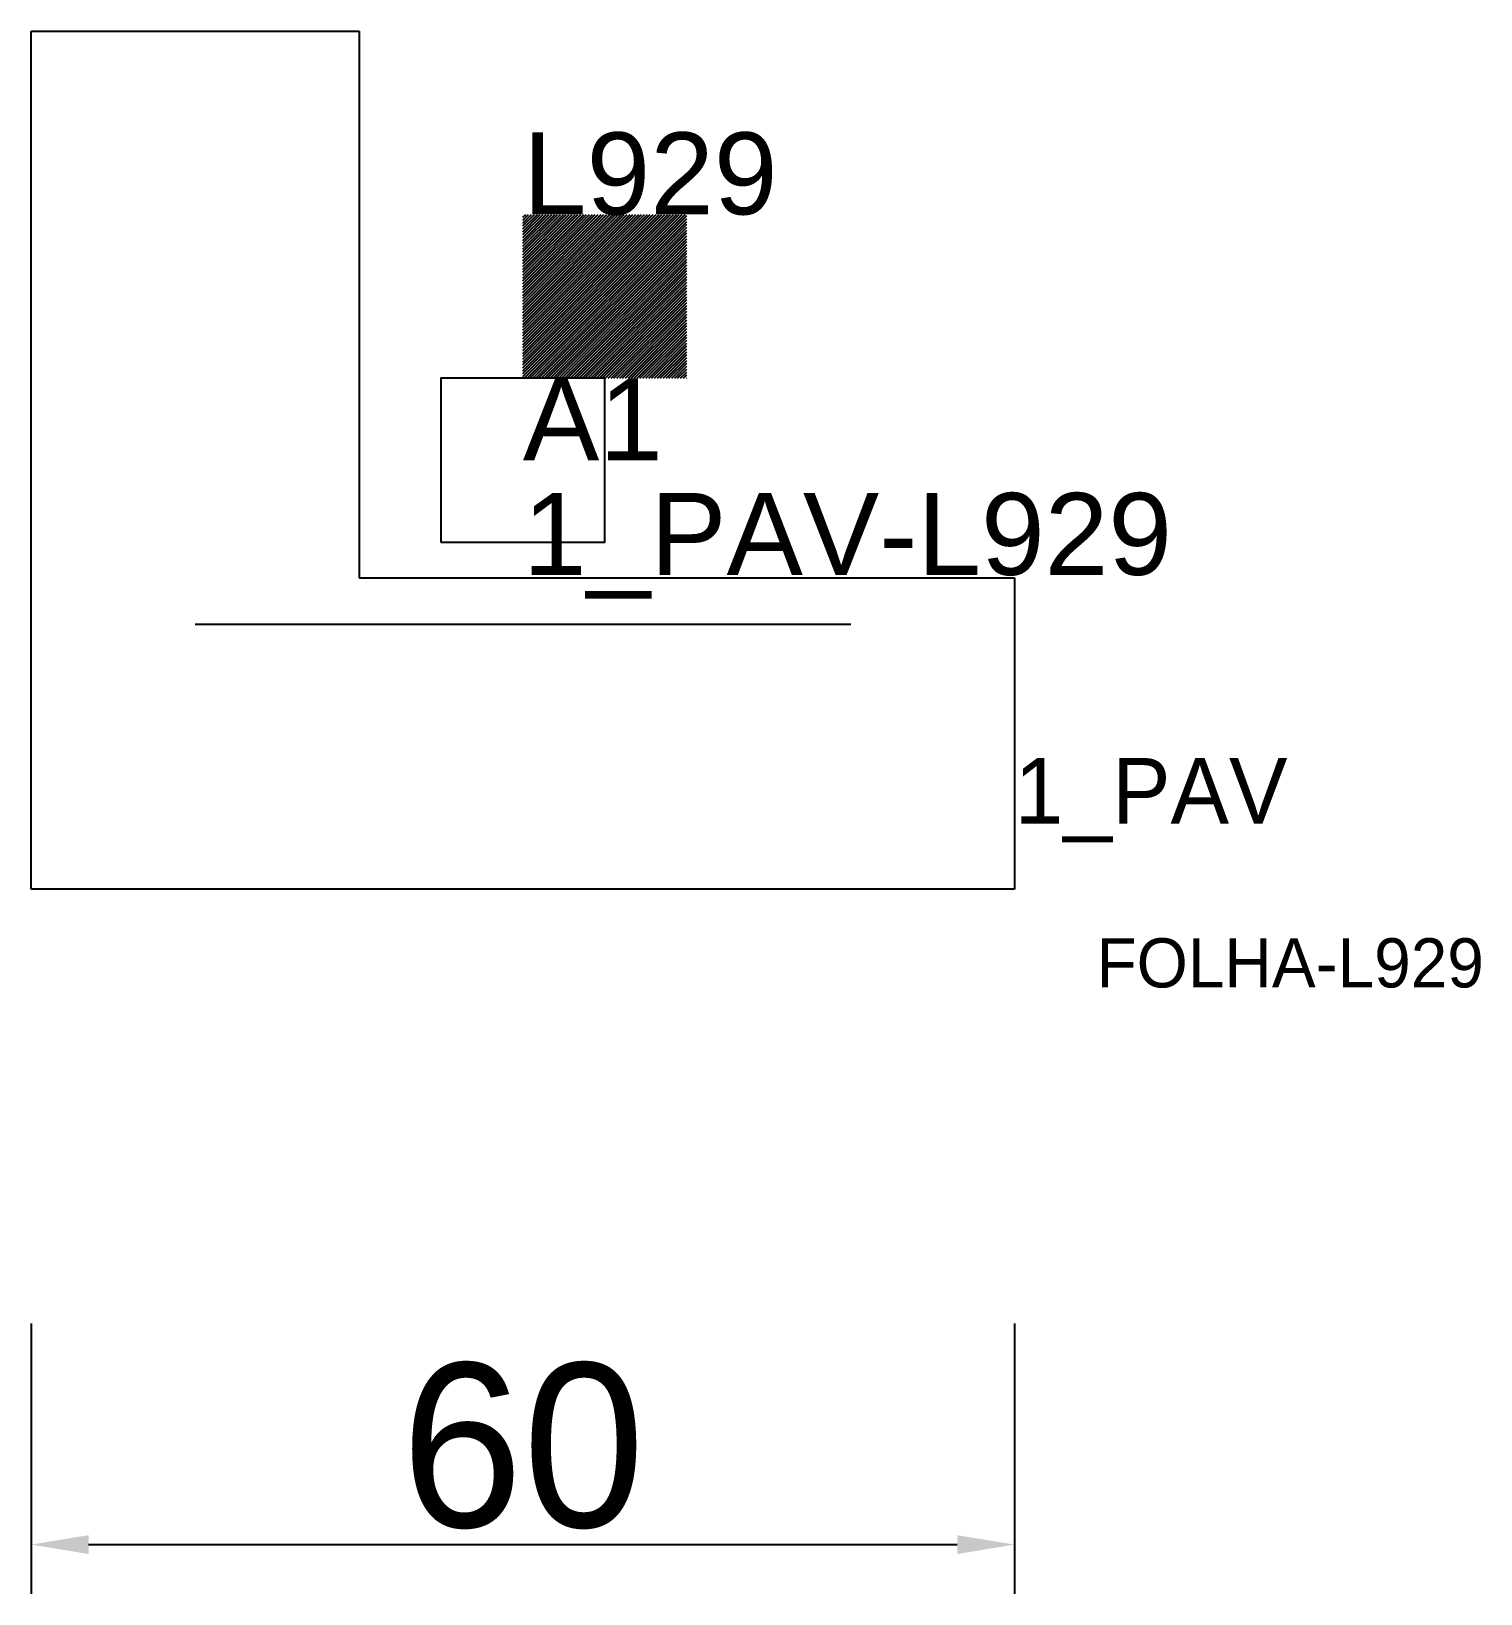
# Model space of a CAD drawing. Header units: metres. Extents: x 222.2 to 310.6, y 106.2 to 201.5.
import ezdxf

# ---------------------------------------------------------------- set-up
doc = ezdxf.new("R2010")
doc.units = ezdxf.units.M
for name, color, linetype in [('3', 3, 'CONTINUOUS'), ('AUX00', 7, 'CONTINUOUS'), ('COTA', 241, 'CONTINUOUS'), ('FOLHA', 255, 'CONTINUOUS'), ('Hachura', 251, 'CONTINUOUS'), ('NOMENCLATURA', 7, 'CONTINUOUS'), ('Nível', 160, 'CONTINUOUS'), ('Painéis', 200, 'CONTINUOUS'), ('Pilares', 5, 'CONTINUOUS'), ('REAPROVEITAMENTO', 251, 'CONTINUOUS'), ('SARR_2.2x7', 40, 'CONTINUOUS')]:
    doc.layers.add(name, color=color, linetype=linetype)
doc.styles.add('ARIAL', font='Arial.ttf')
doc.styles.add('STR_STANDARD', font='arial.ttf')
doc.dimstyles.new('EZ DXF', dxfattribs={"dimtxt": 10, "dimasz": 3.5, "dimexe": 3, "dimexo": 1.5, "dimgap": 1, "dimtad": 1, "dimdec": 1, "dimdsep": 46, "dimcen": 2.5, "dimazin": 3, "dimtfac": 1, "dimtmove": 0, "dimatfit": 3})

msp = doc.modelspace()

# ---------------------------------------------------------------- hatches: boundary and pattern name
at = {"layer": 'Hachura'}
h = msp.add_hatch(dxfattribs=at)
h.set_pattern_fill('ANSI31', scale=50)
h.paths.add_polyline_path([(282.2, 168.15), (282.2, 149.15), (222.2, 149.15), (222.2, 201.5), (242.2, 201.5), (242.2, 168.15)])
h = msp.add_hatch(dxfattribs=at)
h.set_pattern_fill('ANSI31', scale=50)
h.paths.add_polyline_path([(282.2, 168.15), (282.2, 149.15), (222.2, 149.15), (222.2, 201.5), (242.2, 201.5), (242.2, 168.15)])
at = {"layer": 'Reaproveitamento'}
h = msp.add_hatch(dxfattribs=at)
h.set_pattern_fill('SOLID')
h.paths.add_polyline_path([(252.2, 180.325), (262.2, 180.325), (262.2, 190.325), (252.2, 190.325)])
h = msp.add_hatch(dxfattribs=at)
h.set_pattern_fill('SOLID')
h.paths.add_polyline_path([(252.2, 180.325), (262.2, 180.325), (262.2, 190.325), (252.2, 190.325)])

# ---------------------------------------------------------------- linework, layer by layer
at = {"layer": 'Painéis', "color": 200}
for p, q in [((222.2, 149.15), (222.2, 201.5)), ((222.2, 201.5), (242.2, 201.5)), ((222.2, 149.15), (222.2, 201.5)), ((222.2, 201.5), (242.2, 201.5)), ((242.2, 201.5), (242.2, 168.15)), ((242.2, 201.5), (242.2, 168.15)), ((242.2, 168.15), (282.2, 168.15)), ((242.2, 168.15), (282.2, 168.15)), ((282.2, 168.15), (282.2, 149.15)), ((282.2, 168.15), (282.2, 149.15)), ((282.2, 149.15), (222.2, 149.15)), ((282.2, 149.15), (222.2, 149.15))]:
    msp.add_line(p, q, dxfattribs=at)
at = {"layer": 'Pilares'}
msp.add_lwpolyline([(247.2, 170.325), (257.2, 170.325), (257.2, 180.325), (247.2, 180.325)], close=True, dxfattribs=at)
msp.add_lwpolyline([(247.2, 170.325), (257.2, 170.325), (257.2, 180.325), (247.2, 180.325)], close=True, dxfattribs=at)
at = {"layer": 'SARR_2.2x7'}
msp.add_line((232.2, 165.325), (272.2, 165.325), dxfattribs=at)
msp.add_line((232.2, 165.325), (272.2, 165.325), dxfattribs=at)

# ---------------------------------------------------------------- texts
at = {"layer": '3', "style": 'STR_STANDARD'}
msp.add_text('A1', height=5, dxfattribs=at).set_placement((252.2, 175.325))
msp.add_text('A1', height=5, dxfattribs=at).set_placement((252.2, 175.325))
at = {"layer": 'AUX00', "style": 'STR_STANDARD'}
msp.add_text('1_PAV-L929', height=5, dxfattribs=at).set_placement((252.2, 168.325))
msp.add_text('1_PAV-L929', height=5, dxfattribs=at).set_placement((252.2, 168.325))
at = {"layer": 'FOLHA'}
msp.add_text('FOLHA-L929', height=3, dxfattribs=at).set_placement((287.2, 143.15))
msp.add_text('FOLHA-L929', height=3, dxfattribs=at).set_placement((287.2, 143.15))
at = {"layer": 'NOMENCLATURA', "insert": (252.2, 195.325), "char_height": 5, "attachment_point": 1, "style": 'ARIAL'}
msp.add_mtext('L929', dxfattribs=at)
msp.add_mtext('L929', dxfattribs=at)
at = {"layer": 'Nível'}
msp.add_text('1_PAV', height=4, dxfattribs=at).set_placement((282.2, 153.15))
msp.add_text('1_PAV', height=4, dxfattribs=at).set_placement((282.2, 153.15))

# ---------------------------------------------------------------- dimensions: what is measured, and where the dimension line sits
at = {"layer": 'COTA'}
msp.add_linear_dim(base=(222.2, 109.15), p1=(222.2, 124.15), p2=(282.2, 124.15), dimstyle='EZ DXF', dxfattribs=at).render()
msp.add_linear_dim(base=(222.2, 109.15), p1=(222.2, 124.15), p2=(282.2, 124.15), dimstyle='EZ DXF', dxfattribs=at).render()

doc.saveas('drawing.dxf')
